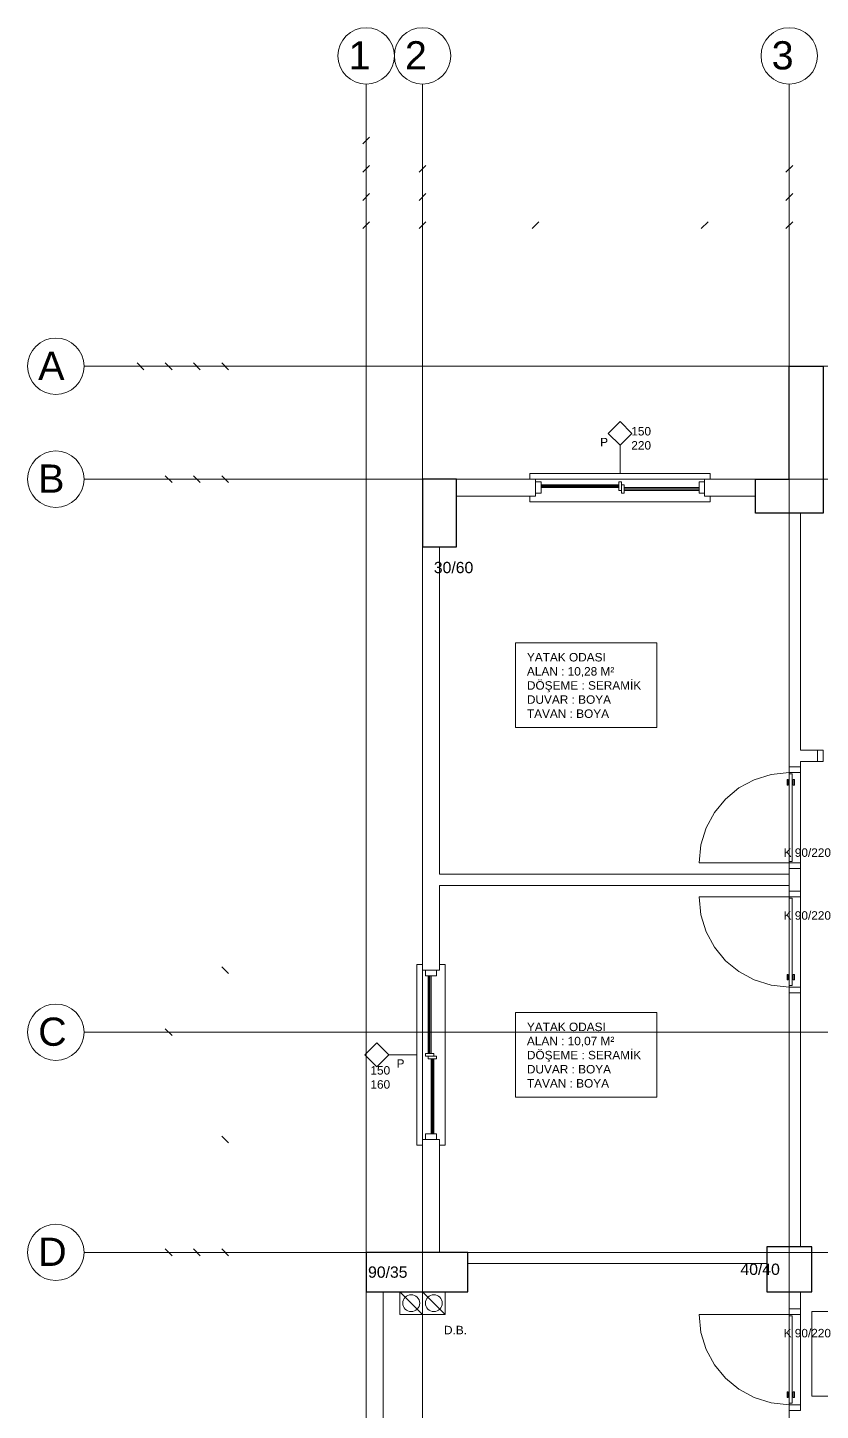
# Model space of a CAD drawing. Header units: centimetres. Extents: x -1224 to 6601, y -5301 to -1283.
# Drawn here: x 1126 to 1828, y -2508 to -1283 of the extents above; entities that cross this region are included whole.
import ezdxf

# ---------------------------------------------------------------- set-up
doc = ezdxf.new("R2010")
doc.units = ezdxf.units.CM
doc.layers.add('ROTAS-MIMARI', color=8, linetype='Continuous', lineweight=13)
doc.layers.add('ROTAS-MIMARI-YAZI', color=8, linetype='Continuous', lineweight=13)
doc.layers.add('ROTAS-MIMARI-KOLON', color=8, linetype='Continuous')
doc.styles.add('ROTAS-YAZI', font='arial.ttf')

msp = doc.modelspace()

# ---------------------------------------------------------------- linework, layer by layer
at = {"layer": 'ROTAS-MIMARI'}
for points in [[(1425.7, -1333.1), (1425.7, -3298.1)], [(1475.7, -1333.1), (1475.7, -3298.1)], [(1800.7, -1333.1), (1800.7, -3298.1)], [(1428.7, -1380.1), (1422.7, -1386.1)], [(1428.7, -1405.1), (1422.7, -1411.1)], [(1472.7, -1411.1), (1478.7, -1405.1)], [(1478.7, -1405.1), (1472.7, -1411.1)], [(1797.7, -1411.1), (1803.7, -1405.1)], [(1803.7, -1405.1), (1797.7, -1411.1)], [(1428.7, -1430.1), (1422.7, -1436.1)], [(1472.7, -1436.1), (1478.7, -1430.1)], [(1478.7, -1430.1), (1472.7, -1436.1)], [(1797.7, -1436.1), (1803.7, -1430.1)], [(1803.7, -1430.1), (1797.7, -1436.1)], [(1428.7, -1455.1), (1422.7, -1461.1)], [(1472.7, -1461.1), (1478.7, -1455.1)], [(1478.7, -1455.1), (1472.7, -1461.1)], [(1572.7, -1461.1), (1578.7, -1455.1)], [(1578.7, -1455.1), (1572.7, -1461.1)], [(1722.7, -1461.1), (1728.7, -1455.1)], [(1728.7, -1455.1), (1722.7, -1461.1)], [(1803.7, -1455.1), (1797.7, -1461.1)], [(1797.7, -1461.1), (1803.7, -1455.1)], [(1228.7, -1586.1), (1222.7, -1580.1)], [(1253.7, -1586.1), (1247.7, -1580.1)], [(1278.7, -1586.1), (1272.7, -1580.1)], [(1303.7, -1586.1), (1297.7, -1580.1)], [(1175.7, -1583.1), (3275.7, -1583.1)], [(1650.7, -1678.1), (1650.7, -1653.1)], [(1730.7, -1683.1), (1730.7, -1678.1), (1570.7, -1678.1), (1570.7, -1683.1)], [(1175.7, -1683.1), (3275.7, -1683.1)], [(1253.7, -1686.1), (1247.7, -1680.1)], [(1247.7, -1680.1), (1253.7, -1686.1)], [(1278.7, -1686.1), (1272.7, -1680.1)], [(1272.7, -1680.1), (1278.7, -1686.1)], [(1297.7, -1680.1), (1303.7, -1686.1)], [(1303.7, -1686.1), (1297.7, -1680.1)], [(1505.7, -1683.1), (1575.7, -1683.1)], [(1575.7, -1683.1), (1575.7, -1698.1)], [(1649.5, -1688.1), (1580.7, -1688.1)], [(1649.5, -1689.1), (1580.7, -1689.1)], [(1649.5, -1689.6), (1580.7, -1689.6)], [(1725.7, -1683.1), (1770.7, -1683.1)], [(1725.7, -1683.1), (1725.7, -1698.1)], [(1505.7, -1698.1), (1575.7, -1698.1)], [(1730.7, -1698.1), (1730.7, -1703.1), (1570.7, -1703.1), (1570.7, -1698.1)], [(1649.5, -1690.6), (1580.7, -1690.6)], [(1720.7, -1690.6), (1654.5, -1690.6)], [(1720.7, -1691.6), (1654.5, -1691.6)], [(1720.7, -1692.1), (1654.5, -1692.1)], [(1720.7, -1693.1), (1654.5, -1693.1)], [(1725.7, -1698.1), (1770.7, -1698.1)], [(1800.7, -1713.1), (1800.7, -1938.1)], [(1810.7, -1713.1), (1810.7, -1923.1)], [(1475.7, -2118.1), (1475.7, -1743.1)], [(1490.7, -2033.1), (1490.7, -1743.1)], [(1558.2, -1828.1), (1558.2, -1903.1), (1683.2, -1903.1), (1683.2, -1828.1), (1558.2, -1828.1)], [(1810.7, -1923.1), (1825.7, -1923.1)], [(1825.7, -1933.1), (1825.7, -1923.1)], [(1810.7, -1933.1), (1825.7, -1933.1)], [(1810.7, -1933.1), (1810.7, -1938.1)], [(1720.7, -2023.1), (1722.4, -2007), (1727, -1991.9), (1734.4, -1978.4), (1744.2, -1966.5), (1756, -1956.7), (1769.6, -1949.4), (1784.6, -1944.7), (1800.7, -1943.1)], [(1810.7, -1938.1), (1800.7, -1938.1)], [(1810.7, -2023.1), (1810.7, -1943.1)], [(1490.7, -2033.1), (1800.7, -2033.1)], [(1800.7, -2023.1), (1720.7, -2023.1)], [(1800.7, -2028.1), (1800.7, -2033.1)], [(1810.7, -2028.1), (1800.7, -2028.1)], [(1810.7, -2028.1), (1810.7, -2048.1)], [(1490.7, -2118.1), (1490.7, -2043.1)], [(1490.7, -2043.1), (1800.7, -2043.1)], [(1800.7, -2043.1), (1800.7, -2048.1)], [(1800.7, -2053.1), (1720.7, -2053.1)], [(1720.7, -2053.1), (1722.4, -2069.2), (1727, -2084.2), (1734.4, -2097.8), (1744.2, -2109.7), (1756, -2119.4), (1769.6, -2126.8), (1784.6, -2131.5), (1800.7, -2133.1)], [(1800.7, -2048.1), (1810.7, -2048.1)], [(1810.7, -2053.1), (1810.7, -2133.1)], [(1297.7, -2115.1), (1303.7, -2121.1)], [(1303.7, -2121.1), (1297.7, -2115.1)], [(1475.7, -2273.1), (1470.7, -2273.1), (1470.7, -2113.1), (1475.7, -2113.1)], [(1490.7, -2118.1), (1475.7, -2118.1)], [(1490.7, -2273.1), (1495.7, -2273.1), (1495.7, -2113.1), (1490.7, -2113.1)], [(1480.7, -2191.8), (1480.7, -2123.1)], [(1481.7, -2191.8), (1481.7, -2123.1)], [(1482.2, -2191.8), (1482.2, -2123.1)], [(1483.2, -2191.8), (1483.2, -2123.1)], [(1800.7, -2138.1), (1800.7, -2363.1)], [(1800.7, -2138.1), (1810.7, -2138.1)], [(1810.7, -2138.1), (1810.7, -2363.1)], [(1558.2, -2155.6), (1558.2, -2230.6), (1683.2, -2230.6), (1683.2, -2155.6), (1558.2, -2155.6)], [(1175.7, -2173.1), (3275.7, -2173.1)], [(1247.7, -2170.1), (1253.7, -2176.1)], [(1253.7, -2176.1), (1247.7, -2170.1)], [(1470.7, -2193.1), (1445.7, -2193.1)], [(1483.2, -2263.1), (1483.2, -2196.8)], [(1484.2, -2263.1), (1484.2, -2196.8)], [(1484.7, -2263.1), (1484.7, -2196.8)], [(1485.7, -2263.1), (1485.7, -2196.8)], [(1297.7, -2265.1), (1303.7, -2271.1)], [(1303.7, -2271.1), (1297.7, -2265.1)], [(1475.7, -2368.1), (1475.7, -2268.1)], [(1490.7, -2268.1), (1475.7, -2268.1)], [(1490.7, -2368.1), (1490.7, -2268.1)], [(1175.7, -2368.1), (3275.7, -2368.1)], [(1247.7, -2365.1), (1253.7, -2371.1)], [(1253.7, -2371.1), (1247.7, -2365.1)], [(1272.7, -2365.1), (1278.7, -2371.1)], [(1278.7, -2371.1), (1272.7, -2365.1)], [(1297.7, -2365.1), (1303.7, -2371.1)], [(1303.7, -2371.1), (1297.7, -2365.1)], [(1515.7, -2368.1), (1780.7, -2368.1)], [(1515.7, -2378.1), (1780.7, -2378.1)], [(1425.7, -2698.1), (1425.7, -2403.1)], [(1440.7, -2698.1), (1440.7, -2403.1)], [(1475.7, -2423.1), (1455.7, -2403.1)], [(1495.7, -2423.1), (1475.7, -2403.1)], [(1800.7, -2418.1), (1800.7, -2403.1)], [(1810.7, -2418.1), (1810.7, -2403.1)], [(1800.7, -2423.1), (1720.7, -2423.1)], [(1720.7, -2423.1), (1722.4, -2439.2), (1727, -2454.2), (1734.4, -2467.8), (1744.2, -2479.7), (1756, -2489.4), (1769.6, -2496.8), (1784.6, -2501.5), (1800.7, -2503.1)], [(1810.7, -2418.1), (1800.7, -2418.1)], [(1810.7, -2423.1), (1810.7, -2503.1)], [(1820.7, -2420.6), (1820.7, -2495.6), (1940.7, -2495.6), (1940.7, -2420.6), (1820.7, -2420.6)]]:
    msp.add_lwpolyline(points, dxfattribs=at)
for points in [[(1650.7, -1653.1), (1640.1, -1642.5), (1650.7, -1631.9), (1661.3, -1642.5), (1650.7, -1653.1)], [(1580.7, -1685.6), (1580.7, -1695.6), (1575.7, -1695.6), (1575.7, -1685.6), (1580.7, -1685.6)], [(1652, -1685.6), (1652, -1693.1), (1649.5, -1693.1), (1649.5, -1685.6), (1652, -1685.6)], [(1654.5, -1688.1), (1654.5, -1695.6), (1652, -1695.6), (1652, -1688.1), (1654.5, -1688.1)], [(1725.7, -1685.6), (1725.7, -1695.6), (1720.7, -1695.6), (1720.7, -1685.6), (1725.7, -1685.6)], [(1825.7, -1923.1), (1825.7, -1933.1), (1830.7, -1933.1), (1830.7, -1923.1), (1825.7, -1923.1)], [(1800.7, -1938.1), (1810.7, -1938.1), (1810.7, -1943.1), (1800.7, -1943.1), (1800.7, -1938.1)], [(1803.2, -2021.8), (1803.2, -1944.3), (1800.7, -1944.3), (1800.7, -2021.8), (1803.2, -2021.8)], [(1798.7, -1954.3), (1799.7, -1954.3), (1799.7, -1949.3), (1798.7, -1949.3), (1798.7, -1954.3)], [(1805.2, -1954.3), (1804.2, -1954.3), (1804.2, -1949.3), (1805.2, -1949.3), (1805.2, -1954.3)], [(1800.7, -2028.1), (1810.7, -2028.1), (1810.7, -2023.1), (1800.7, -2023.1), (1800.7, -2028.1)], [(1800.7, -2048.1), (1810.7, -2048.1), (1810.7, -2053.1), (1800.7, -2053.1), (1800.7, -2048.1)], [(1803.2, -2054.3), (1803.2, -2131.8), (1800.7, -2131.8), (1800.7, -2054.3), (1803.2, -2054.3)], [(1478.2, -2123.1), (1488.2, -2123.1), (1488.2, -2118.1), (1478.2, -2118.1), (1478.2, -2123.1)], [(1798.7, -2121.8), (1799.7, -2121.8), (1799.7, -2126.8), (1798.7, -2126.8), (1798.7, -2121.8)], [(1805.2, -2121.8), (1804.2, -2121.8), (1804.2, -2126.8), (1805.2, -2126.8), (1805.2, -2121.8)], [(1800.7, -2138.1), (1810.7, -2138.1), (1810.7, -2133.1), (1800.7, -2133.1), (1800.7, -2138.1)], [(1445.7, -2193.1), (1435.1, -2182.5), (1424.5, -2193.1), (1435.1, -2203.7), (1445.7, -2193.1)], [(1478.2, -2194.3), (1485.7, -2194.3), (1485.7, -2191.8), (1478.2, -2191.8), (1478.2, -2194.3)], [(1480.7, -2196.8), (1488.2, -2196.8), (1488.2, -2194.3), (1480.7, -2194.3), (1480.7, -2196.8)], [(1478.2, -2268.1), (1488.2, -2268.1), (1488.2, -2263.1), (1478.2, -2263.1), (1478.2, -2268.1)], [(1455.7, -2403.1), (1455.7, -2423.1), (1475.7, -2423.1), (1475.7, -2403.1), (1455.7, -2403.1)], [(1475.7, -2403.1), (1475.7, -2423.1), (1495.7, -2423.1), (1495.7, -2403.1), (1475.7, -2403.1)], [(1800.7, -2418.1), (1810.7, -2418.1), (1810.7, -2423.1), (1800.7, -2423.1), (1800.7, -2418.1)], [(1803.2, -2424.3), (1803.2, -2501.8), (1800.7, -2501.8), (1800.7, -2424.3), (1803.2, -2424.3)], [(1798.7, -2491.8), (1799.7, -2491.8), (1799.7, -2496.8), (1798.7, -2496.8), (1798.7, -2491.8)], [(1805.2, -2491.8), (1804.2, -2491.8), (1804.2, -2496.8), (1805.2, -2496.8), (1805.2, -2491.8)], [(1800.7, -2508.1), (1810.7, -2508.1), (1810.7, -2503.1), (1800.7, -2503.1), (1800.7, -2508.1)]]:
    msp.add_lwpolyline(points, close=True, dxfattribs=at)
for centre, radius in [((1425.7, -1308.1), 25), ((1475.7, -1308.1), 25), ((1800.7, -1308.1), 25), ((1150.7, -1583.1), 25), ((1150.7, -1683.1), 25), ((1150.7, -2173.1), 25), ((1150.7, -2368.1), 25), ((1465.7, -2413.1), 7.5), ((1485.7, -2413.1), 7.5)]:
    msp.add_circle(centre, radius, dxfattribs=at)
at = {"layer": 'ROTAS-MIMARI-KOLON'}
for points in [[(1830.7, -1583.1), (1830.7, -1713.1), (1770.7, -1713.1), (1770.7, -1683.1), (1800.7, -1683.1), (1800.7, -1583.1), (1830.7, -1583.1)], [(1475.7, -1743.1), (1505.7, -1743.1), (1505.7, -1683.1), (1475.7, -1683.1), (1475.7, -1743.1)], [(1780.7, -2403.1), (1820.7, -2403.1), (1820.7, -2363.1), (1780.7, -2363.1), (1780.7, -2403.1)], [(1425.7, -2368.1), (1425.7, -2403.1), (1515.7, -2403.1), (1515.7, -2368.1), (1425.7, -2368.1)]]:
    msp.add_lwpolyline(points, close=True, dxfattribs=at)

# ---------------------------------------------------------------- texts
at = {"layer": 'ROTAS-MIMARI-YAZI', "attachment_point": 1, "style": 'ROTAS-YAZI'}
for s, insert, char_height in [('1', (1410.1, -1295.1), 25), ('2', (1460.1, -1295.1), 25), ('3', (1785.1, -1295.1), 25), ('A', (1135.1, -1570.1), 25), ('150\\P220', (1660.7, -1636.9), 7.5), ('P', (1633.1, -1646.5), 7.5), ('B', (1135.1, -1670.1), 25), ('30/60', (1485.7, -1756.4), 10), ('YATAK ODASI\\PALAN : 10,28 M² \\PDÖŞEME : SERAMİK\\PDUVAR : BOYA \\PTAVAN : BOYA', (1568.2, -1837.1), 7.5), ('K 90/220', (1795.7, -2010.2), 7.5), ('K 90/220', (1795.7, -2065.9), 7.5), ('C', (1135.1, -2160.1), 25), ('YATAK ODASI\\PALAN : 10,07 M² \\PDÖŞEME : SERAMİK\\PDUVAR : BOYA \\PTAVAN : BOYA', (1568.2, -2164.6), 7.5), ('150\\P160', (1429.5, -2203.1), 7.5), ('P', (1452.7, -2197.1), 7.5), ('D', (1135.1, -2355.1), 25), ('90/35', (1427.4, -2380.6), 10), ('40/40', (1757.4, -2378.1), 10), ('D.B.', (1494.7, -2433.2), 7.5), ('K 90/220', (1795.7, -2435.9), 7.5)]:
    msp.add_mtext(s, dxfattribs=dict(at, insert=insert, char_height=char_height))

doc.saveas('drawing.dxf')
